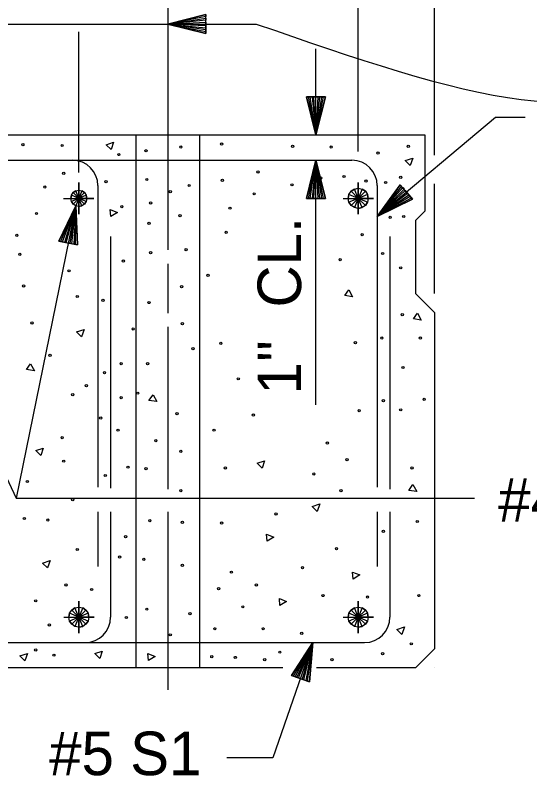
# Model space of a CAD drawing. Extents: x -60 to 66, y -3 to 77.
# Drawn here: x 10.924 to 12.612, y 39.36 to 41.857 of the extents above; entities that cross this region are included whole.
import ezdxf

# ---------------------------------------------------------------- set-up
doc = ezdxf.new("R2010")
doc.units = 0
for name, color, linetype in [('Dimension Lines', 7, 'Continuous'), ('Mis Center Lines', 7, 'Continuous'), ('Rebar Lines', 7, 'Continuous'), ('Sup Concrete Girder Lines', 7, 'Continuous'), ('Text', 7, 'Continuous'), ('User Information Notes', 7, 'Continuous')]:
    doc.layers.add(name, color=color, linetype=linetype)

msp = doc.modelspace()

# ---------------------------------------------------------------- linework, layer by layer
at = {"layer": 'Dimension Lines'}
for p, q in [((12.2998, 41.3982), (12.2998, 43.3526)), ((12.0498, 41.4096), (12.0498, 42.0618)), ((10.1749, 41.8284), (11.7152, 41.8284)), ((11.133, 41.3411), (11.133, 41.8026)), ((11.9108, 41.4643), (11.9108, 41.7464)), ((11.9108, 40.5779), (11.9108, 41.381)), ((12.2998, 40.944), (12.2998, 41.3041))]:
    msp.add_line(p, q, dxfattribs=at)
for points in [[(11.5499, 41.8284), (11.5499, 41.8221), (11.4249, 41.8284), (11.5499, 41.8159), (11.5499, 41.8096), (11.4249, 41.8284), (11.5499, 41.8034), (11.5499, 41.7971), (11.4249, 41.8284), (11.5499, 41.8596), (11.5499, 41.8534), (11.4249, 41.8284), (11.5499, 41.8471), (11.5499, 41.8409), (11.4249, 41.8284), (11.5499, 41.8346), (11.5499, 41.7971), (11.5499, 41.8596), (11.4249, 41.8284), (11.5499, 41.7971)], [(11.9108, 41.5893), (11.917, 41.5893), (11.9108, 41.4643), (11.9233, 41.5893), (11.9295, 41.5893), (11.9108, 41.4643), (11.9358, 41.5893), (11.942, 41.5893), (11.9108, 41.4643), (11.8795, 41.5893), (11.8858, 41.5893), (11.9108, 41.4643), (11.892, 41.5893), (11.8983, 41.5893), (11.9108, 41.4643), (11.9045, 41.5893), (11.942, 41.5893), (11.8795, 41.5893), (11.9108, 41.4643), (11.942, 41.5893)], [(12.1123, 41.1963), (12.4999, 41.5225), (12.5973, 41.5225)], [(11.9108, 41.256), (11.9045, 41.256), (11.9108, 41.381), (11.8983, 41.256), (11.892, 41.256), (11.9108, 41.381), (11.8858, 41.256), (11.8795, 41.256), (11.9108, 41.381), (11.942, 41.256), (11.9358, 41.256), (11.9108, 41.381), (11.9295, 41.256), (11.9233, 41.256), (11.9108, 41.381), (11.917, 41.256), (11.8795, 41.256), (11.942, 41.256), (11.9108, 41.381), (11.8795, 41.256)], [(11.0832, 41.256), (11.133, 41.256), (11.1828, 41.256), (11.133, 41.256), (11.133, 41.3082), (11.133, 41.256), (11.133, 41.2038), (11.133, 41.256)], [(12, 41.256), (12.0498, 41.256), (12.0995, 41.256), (12.0498, 41.256), (12.0498, 41.3082), (12.0498, 41.256), (12.0498, 41.2038), (12.0498, 41.256)], [(12.2079, 41.2767), (12.2119, 41.272), (12.1123, 41.1963), (12.216, 41.2672), (12.22, 41.2624), (12.1123, 41.1963), (12.224, 41.2576), (12.228, 41.2528), (12.1123, 41.1963), (12.1878, 41.3006), (12.1918, 41.2959), (12.1123, 41.1963), (12.1958, 41.2911), (12.1999, 41.2863), (12.1123, 41.1963), (12.2039, 41.2815), (12.228, 41.2528), (12.1878, 41.3006), (12.1123, 41.1963), (12.228, 41.2528)], [(10.4766, 41.2316), (10.9273, 40.2712), (12.4317, 40.2712)], [(11.1229, 41.2316), (10.9273, 40.2712), (12.4317, 40.2712)], [(11.098, 41.1091), (11.0918, 41.1104), (11.1229, 41.2316), (11.0857, 41.1116), (11.0796, 41.1129), (11.1229, 41.2316), (11.0735, 41.1141), (11.0674, 41.1154), (11.1229, 41.2316), (11.1286, 41.1029), (11.1225, 41.1041), (11.1229, 41.2316), (11.1164, 41.1054), (11.1102, 41.1066), (11.1229, 41.2316), (11.1041, 41.1079), (11.0674, 41.1154), (11.1286, 41.1029), (11.1229, 41.2316), (11.0674, 41.1154)], [(11.0834, 39.881), (11.1332, 39.881), (11.183, 39.881), (11.1332, 39.881), (11.1332, 39.9332), (11.1332, 39.881), (11.1332, 39.8288), (11.1332, 39.881)], [(12, 39.881), (12.0498, 39.881), (12.0995, 39.881), (12.0498, 39.881), (12.0498, 39.9332), (12.0498, 39.881), (12.0498, 39.8288), (12.0498, 39.881)], [(11.9011, 39.7976), (11.7696, 39.4192), (11.6187, 39.4192)], [(11.86, 39.6795), (11.8541, 39.6815), (11.9011, 39.7976), (11.8482, 39.6836), (11.8423, 39.6856), (11.9011, 39.7976), (11.8364, 39.6877), (11.8305, 39.6898), (11.9011, 39.7976), (11.8895, 39.6692), (11.8837, 39.6713), (11.9011, 39.7976), (11.8777, 39.6734), (11.8718, 39.6754), (11.9011, 39.7976), (11.866, 39.6775), (11.8305, 39.6898), (11.8895, 39.6692), (11.9011, 39.7976), (11.8305, 39.6898)]]:
    msp.add_lwpolyline(points, dxfattribs=at)
msp.add_spline([(11.7152, 41.8284), (12.9573, 41.8284), (12.9573, 42.2164), (13.1408, 42.2164)], degree=3, dxfattribs=at)
at = {"layer": 'Mis Center Lines'}
for p, q in [((11.4248, 42.2956), (11.4248, 41.0868)), ((11.4248, 41.0413), (11.4248, 40.8791)), ((11.4248, 40.8337), (11.4248, 40.3016)), ((11.4248, 40.227), (11.4248, 39.6428))]:
    msp.add_line(p, q, dxfattribs=at)
at = {"layer": 'Rebar Lines'}
for p, q in [((9.5705, 41.381), (12.029, 41.381)), ((11.1957, 41.2977), (11.1957, 40.3081)), ((12.1123, 41.2977), (12.1123, 40.3081)), ((11.2373, 41.1309), (11.2373, 40.3049)), ((12.1538, 41.1309), (12.1538, 40.3016)), ((11.1957, 40.227), (11.1957, 40.0477)), ((11.2373, 40.227), (11.2373, 39.8809)), ((12.1123, 40.227), (12.1123, 40.0477)), ((12.1538, 40.227), (12.1538, 39.8809)), ((9.529, 39.7976), (12.0705, 39.7976))]:
    msp.add_line(p, q, dxfattribs=at)
for points in [[(11.133, 41.2824), (11.1431, 41.2804), (11.1517, 41.2747), (11.1575, 41.2661), (11.1594, 41.256), (11.1575, 41.2459), (11.1517, 41.2373), (11.1431, 41.2316), (11.133, 41.2296), (11.1229, 41.2316), (11.1143, 41.2373), (11.1086, 41.2459), (11.1066, 41.256), (11.1086, 41.2661), (11.1143, 41.2747), (11.1229, 41.2804), (11.133, 41.2824), (11.133, 41.256), (11.133, 41.2296), (11.1431, 41.2316), (11.133, 41.256), (11.1517, 41.2373), (11.1575, 41.2459), (11.133, 41.256), (11.1594, 41.256), (11.1575, 41.2661), (11.133, 41.256), (11.1517, 41.2747), (11.1431, 41.2804), (11.133, 41.256), (11.1229, 41.2804), (11.1143, 41.2747), (11.133, 41.256), (11.1086, 41.2661), (11.1066, 41.256), (11.133, 41.256), (11.1086, 41.2459), (11.1143, 41.2373), (11.133, 41.256), (11.1229, 41.2316)], [(12.0498, 41.289), (12.0624, 41.2865), (12.0731, 41.2794), (12.0803, 41.2687), (12.0828, 41.256), (12.0803, 41.2434), (12.0731, 41.2326), (12.0624, 41.2255), (12.0498, 41.223), (12.0371, 41.2255), (12.0264, 41.2326), (12.0192, 41.2434), (12.0167, 41.256), (12.0192, 41.2687), (12.0264, 41.2794), (12.037, 41.2865), (12.0498, 41.289), (12.0498, 41.256), (12.0498, 41.223), (12.0624, 41.2255), (12.0498, 41.256), (12.0731, 41.2326), (12.0803, 41.2434), (12.0498, 41.256), (12.0828, 41.256), (12.0803, 41.2687), (12.0498, 41.256), (12.0731, 41.2794), (12.0624, 41.2865), (12.0498, 41.256), (12.037, 41.2865), (12.0264, 41.2794), (12.0498, 41.256), (12.0192, 41.2687), (12.0167, 41.256), (12.0498, 41.256), (12.0192, 41.2434), (12.0264, 41.2326), (12.0498, 41.256), (12.0371, 41.2255)], [(11.1332, 39.914), (11.1459, 39.9115), (11.1566, 39.9044), (11.1637, 39.8937), (11.1662, 39.881), (11.1637, 39.8684), (11.1566, 39.8576), (11.1459, 39.8505), (11.1332, 39.848), (11.1205, 39.8505), (11.1098, 39.8576), (11.1027, 39.8684), (11.1001, 39.881), (11.1027, 39.8937), (11.1098, 39.9044), (11.1205, 39.9115), (11.1332, 39.914), (11.1332, 39.881), (11.1332, 39.848), (11.1459, 39.8505), (11.1332, 39.881), (11.1566, 39.8576), (11.1637, 39.8684), (11.1332, 39.881), (11.1662, 39.881), (11.1637, 39.8937), (11.1332, 39.881), (11.1566, 39.9044), (11.1459, 39.9115), (11.1332, 39.881), (11.1205, 39.9115), (11.1098, 39.9044), (11.1332, 39.881), (11.1027, 39.8937), (11.1001, 39.881), (11.1332, 39.881), (11.1027, 39.8684), (11.1098, 39.8576), (11.1332, 39.881), (11.1205, 39.8505)], [(12.0498, 39.914), (12.0624, 39.9115), (12.0731, 39.9044), (12.0803, 39.8937), (12.0828, 39.881), (12.0803, 39.8684), (12.0731, 39.8576), (12.0624, 39.8505), (12.0498, 39.848), (12.0371, 39.8505), (12.0264, 39.8576), (12.0192, 39.8684), (12.0167, 39.881), (12.0192, 39.8937), (12.0264, 39.9044), (12.037, 39.9115), (12.0498, 39.914), (12.0498, 39.881), (12.0498, 39.848), (12.0624, 39.8505), (12.0498, 39.881), (12.0731, 39.8576), (12.0803, 39.8684), (12.0498, 39.881), (12.0828, 39.881), (12.0803, 39.8937), (12.0498, 39.881), (12.0731, 39.9044), (12.0624, 39.9115), (12.0498, 39.881), (12.037, 39.9115), (12.0264, 39.9044), (12.0498, 39.881), (12.0192, 39.8937), (12.0167, 39.881), (12.0498, 39.881), (12.0192, 39.8684), (12.0264, 39.8576), (12.0498, 39.881), (12.0371, 39.8505)]]:
    msp.add_lwpolyline(points, dxfattribs=at)
for centre, start, end in [((11.1124, 41.2977), 0, 90), ((12.029, 41.2977), 0, 90), ((11.154, 39.8809), 270, 0), ((12.0705, 39.8809), 270, 360)]:
    msp.add_arc(centre, 0.0833, start, end, dxfattribs=at)
at = {"layer": 'Sup Concrete Girder Lines'}
for p, q in [((11.3205, 41.4643), (11.3205, 39.7143)), ((11.529, 41.4643), (11.529, 39.7143))]:
    msp.add_line(p, q, dxfattribs=at)
for points in [[(11.8024, 39.7143), (9.3623, 39.7143), (9.2998, 39.7768), (9.2998, 40.881), (9.3623, 40.9435), (9.3623, 41.183), (9.331, 41.2143), (9.331, 41.4643)], [(9.9679, 41.4643), (10.7997, 41.4643), (12.2685, 41.4643), (12.2685, 41.2143), (12.2372, 41.183), (12.2373, 40.9435), (12.2998, 40.881), (12.2998, 39.7768), (12.2373, 39.7143), (11.9128, 39.7143)], [(11.2387, 41.4159), (11.2224, 41.4322), (11.2468, 41.4403), (11.2387, 41.4159)], [(12.2204, 41.3638), (12.204, 41.3801), (12.2285, 41.3882), (12.2204, 41.3638)], [(11.2377, 41.1961), (11.2357, 41.219), (11.2597, 41.2096), (11.2377, 41.1961)], [(12.0053, 40.9369), (12.0186, 40.9558), (12.0309, 40.9331), (12.0053, 40.9369)], [(12.2309, 40.86), (12.2442, 40.8789), (12.2564, 40.8563), (12.2309, 40.86)], [(11.142, 40.8011), (11.1257, 40.8174), (11.1502, 40.8255), (11.142, 40.8011)], [(10.9617, 40.6939), (10.975, 40.7128), (10.9872, 40.6902), (10.9617, 40.6939)], [(11.3633, 40.5923), (11.3766, 40.6112), (11.3888, 40.5886), (11.3633, 40.5923)], [(11.0081, 40.4118), (10.9918, 40.4282), (11.0163, 40.4363), (11.0081, 40.4118)], [(11.7344, 40.3697), (11.7181, 40.3861), (11.7426, 40.3942), (11.7344, 40.3697)], [(12.2161, 40.2973), (12.2293, 40.3162), (12.2416, 40.2936), (12.2161, 40.2973)], [(11.9154, 40.2284), (11.8991, 40.2448), (11.9236, 40.2529), (11.9154, 40.2284)], [(11.7508, 40.1302), (11.7488, 40.1531), (11.7728, 40.1437), (11.7508, 40.1302)], [(11.0305, 40.0425), (11.0141, 40.0588), (11.0386, 40.0669), (11.0305, 40.0425)], [(12.0334, 40.0062), (12.0314, 40.0292), (12.0554, 40.0197), (12.0334, 40.0062)], [(11.7929, 39.9194), (11.791, 39.9424), (11.8149, 39.9329), (11.7929, 39.9194)], [(12.1931, 39.8243), (12.1767, 39.8407), (12.2012, 39.8488), (12.1931, 39.8243)], [(10.9561, 39.7376), (10.9398, 39.7539), (10.9642, 39.7621), (10.9561, 39.7376)], [(11.2015, 39.745), (11.1852, 39.7614), (11.2097, 39.7695), (11.2015, 39.745)], [(11.3616, 39.7385), (11.3597, 39.7614), (11.3836, 39.7519), (11.3616, 39.7385)]]:
    msp.add_lwpolyline(points, dxfattribs=at)
for centre in [(10.9496, 41.4319), (11.0785, 41.4295), (11.4677, 41.4245), (11.6016, 41.4344), (11.8346, 41.427), (11.9611, 41.4245), (12.2139, 41.427), (11.2644, 41.3998), (11.3537, 41.4122), (12.1147, 41.4047), (11.0835, 41.3378), (11.7206, 41.3427), (11.9263, 41.3229), (12.0032, 41.3278), (12.1891, 41.3253), (11.2223, 41.3105), (11.3562, 41.3179), (11.495, 41.2981), (11.6041, 41.3154), (11.8322, 41.3005), (12.0751, 41.3129), (12.1395, 41.308), (11.0215, 41.2931), (11.433, 41.2783), (11.7082, 41.2708), (11.2743, 41.2287), (11.3686, 41.2411), (11.6289, 41.2237), (10.9942, 41.2064), (11.4652, 41.1989), (11.3636, 41.1742), (12.1544, 41.194), (12.199, 41.1964), (10.9298, 41.1345), (11.1231, 41.1444), (11.6165, 41.1444), (12.0627, 41.1369), (10.9397, 41.0725), (11.3686, 41.0775), (11.4851, 41.0874), (12.1296, 41.075), (11.2793, 41.0502), (11.9905, 41.055), (12.1891, 41.0279), (11.1009, 41.018), (11.5569, 41.0031), (10.9521, 40.9684), (11.4702, 40.9659), (11.1281, 40.9337), (11.2124, 40.9213), (11.3636, 40.9139), (12.1941, 40.8742), (10.9794, 40.8469), (11.3115, 40.8271), (11.4727, 40.8444), (12.1271, 40.7973), (12.2536, 40.7973), (11.5991, 40.78), (12.0404, 40.7825), (11.5074, 40.7626), (11.0389, 40.7403), (11.2719, 40.7131), (11.3587, 40.7131), (12.1965, 40.7006), (11.2174, 40.6834), (11.6562, 40.6635), (11.1578, 40.6412), (11.1132, 40.6114), (11.2719, 40.6015), (11.3264, 40.6164), (12.1321, 40.5916), (12.266, 40.5965), (11.4553, 40.5494), (12.0528, 40.5593), (12.1891, 40.5618), (11.205, 40.5346), (11.7057, 40.5445), (11.2619, 40.4949), (11.5768, 40.4949), (11.0785, 40.4701), (11.3859, 40.4602), (11.9487, 40.4528), (11.4677, 40.4255), (12.0131, 40.3982), (11.0835, 40.3933), (11.2942, 40.3735), (11.3537, 40.3685), (11.614, 40.371), (11.904, 40.3512), (12.2263, 40.371), (10.9645, 40.3264), (11.2198, 40.3462), (11.4677, 40.2966), (11.9932, 40.2966), (11.1132, 40.2668), (10.9546, 40.2049), (11.0314, 40.1999), (11.7801, 40.2198), (11.3661, 40.1975), (11.4727, 40.1925), (11.6016, 40.19), (12.2436, 40.195), (12.1321, 40.1627), (11.2867, 40.1454), (11.1281, 40.1032), (11.9784, 40.1057), (11.2669, 40.0785), (11.3463, 40.071), (11.4727, 40.0512), (11.6338, 40.0289), (11.8668, 40.0437), (11.0909, 39.9867), (11.5917, 39.9743), (11.7156, 39.9867), (11.1752, 39.9718), (11.9338, 39.952), (12.2486, 39.952), (10.9918, 39.9347), (12.08, 39.9471), (11.3562, 39.9074), (11.671, 39.9149), (11.2892, 39.8801), (11.4975, 39.8925), (11.0364, 39.8554), (11.5793, 39.8429), (11.7379, 39.8429), (11.8643, 39.828), (11.433, 39.8231), (10.9918, 39.7736), (12.2238, 39.7934), (11.0513, 39.7562), (11.5693, 39.7512), (11.6462, 39.7488), (11.7925, 39.7661), (12.1296, 39.7611), (11.7429, 39.7413), (11.9635, 39.7413)]:
    msp.add_circle(centre, 0.00364, dxfattribs=at)
at = {"layer": 'User Information Notes'}
for p, q in [((12.2998, 41.4643), (12.2998, 41.4643)), ((12.2998, 39.7143), (12.2998, 39.7143))]:
    msp.add_line(p, q, dxfattribs=at)

# ---------------------------------------------------------------- texts
at = {"layer": 'Text'}
msp.add_text("1''  CL.", height=0.14302, rotation=90, dxfattribs=at).set_placement((11.8624, 40.612))
for s, p in [('#4 B1', (12.5089, 40.1948)), ('#5 S1', (11.0357, 39.3623))]:
    msp.add_text(s, height=0.14302, dxfattribs=at).set_placement(p)

doc.saveas('drawing.dxf')
